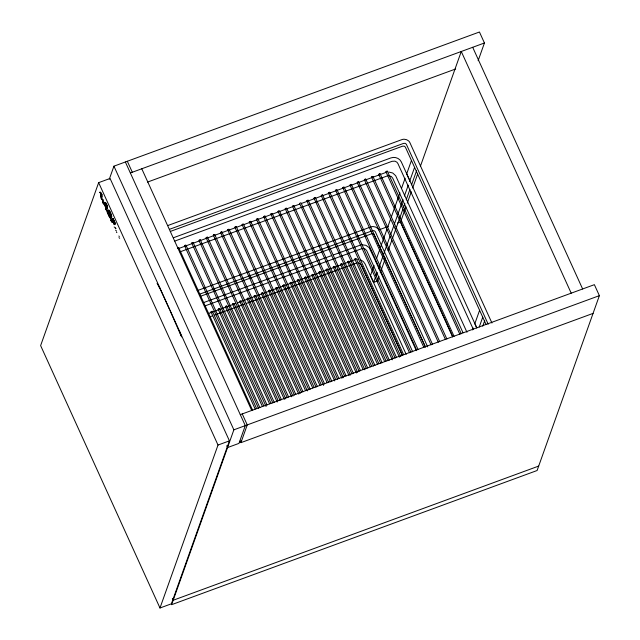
<?xml version="1.0" encoding="UTF-8"?>
<svg xmlns="http://www.w3.org/2000/svg" width="640" height="640" viewBox="0 0 640 640"><rect width="100%" height="100%" fill="white"/><g stroke="black" fill="none" stroke-linecap="round" stroke-linejoin="round"><path stroke-width="0.96" d="M114.16 226.96L114.472 227.28M178.224 248.184L178.712 247.704L177.544 248.088M258.48 408.24L184.536 245.688L185.232 245.176L185.928 245.112L259.872 407.664M266.088 406.512L191.728 243.048L192.24 242.624L193.12 242.472L267.064 405.024M193.096 242.544L192.616 242.904M272.864 402.96L198.928 240.408L199.616 239.896L200.312 239.832L274.256 402.384M200.312 239.832L199.624 240.344M280.056 400.32L206.12 237.768L206.808 237.256L207.504 237.192L281.448 399.744M207.504 237.192L206.144 237.816M287.248 397.68L213.312 235.128L214 234.616L214.696 234.552L288.64 397.104M214.68 234.624L213.312 235.128M294.44 395.04L220.504 232.488L221.192 231.976L221.888 231.912L295.832 394.464M221.888 231.912L220.528 232.536M301.632 392.4L227.696 229.848L228.384 229.336L229.088 229.272L303.024 391.824M229.064 229.344L227.696 229.848M308.832 389.76L234.888 227.208L235.576 226.696L236.28 226.632L310.216 389.184M236.28 226.632L234.888 227.208M255.184 409.064L210.984 311.896L211.672 311.384L212.376 311.32L256.576 408.488M212.376 311.32L211.008 311.944M316.024 387.12L242.08 224.568L242.768 224.056L243.472 223.992L317.408 386.544M262.376 406.424L218.176 309.256L218.864 308.744L219.568 308.68L263.768 405.848M219.568 308.68L218.2 309.304M323.624 385.384L249.272 221.928L249.784 221.496L250.664 221.352L324.6 383.904M250.664 221.352L250.152 221.784M269.568 403.784L225.368 306.616L226.056 306.104L226.76 306.04L270.96 403.208M226.76 306.04L225.368 306.616M330.408 381.84L256.464 219.288L257.152 218.776L257.856 218.712L331.792 381.264M257.856 218.712L257.168 219.224M277.176 402.048L232.56 303.976L233.072 303.544L233.952 303.4L278.152 400.568M337.6 379.2L263.656 216.648L264.344 216.136L265.048 216.072L338.992 378.624M265.024 216.136L264.176 216.648M284.368 399.408L239.752 301.336L240.44 300.824L241.144 300.76L285.752 398.832M344.792 376.56L270.848 214.008L271.536 213.496L272.24 213.432L346.184 375.984M272.24 213.432L270.848 214.008M291.56 396.768L246.944 298.696L247.632 298.184L248.336 298.12L292.952 396.192M248.336 298.12L247.824 298.552M351.984 373.92L278.04 211.368L278.728 210.856L279.432 210.792L353.376 373.344M298.752 394.128L254.136 296.056L254.824 295.544L255.528 295.48L300.144 393.552M255.504 295.552L254.136 296.056M359.176 371.28L285.232 208.728L285.928 208.216L286.624 208.152L360.568 370.704M305.528 390.584L261.328 293.416L262.024 292.904L262.72 292.84L307.336 390.912M262.72 292.84L261.328 293.416M366.368 368.632L292.432 206.088L293.12 205.576L293.816 205.512L367.76 368.064M312.72 387.944L268.528 290.776L269.216 290.264L269.912 290.2L314.112 387.368M269.912 290.2L268.552 290.824M373.56 365.992L299.624 203.448L300.312 202.936L301.008 202.872L374.952 365.416M319.92 385.304L275.72 288.136L276.408 287.624L277.104 287.56L321.304 384.728M277.088 287.624L275.72 288.136M380.752 363.352L306.816 200.808L307.504 200.296L308.2 200.232L382.144 362.776M308.2 200.232L307.696 200.656M327.112 382.664L282.912 285.496L283.6 284.984L284.296 284.92L328.496 382.088M284.296 284.92L282.936 285.544M387.944 360.712L314.008 198.168L314.696 197.656L315.392 197.592L389.336 360.136M315.392 197.592L314.704 198.104M334.712 380.928L290.104 282.856L290.608 282.424L291.488 282.28L335.688 379.448M395.136 358.072L321.2 195.528L321.888 195.016L322.592 194.952L396.528 357.496M322.592 194.952L321.72 195.528M341.904 378.288L297.296 280.216L297.984 279.704L298.688 279.64L343.296 377.712M402.336 355.432L328.392 192.888L329.08 192.376L329.784 192.312L403.72 354.856M329.784 192.312L328.416 192.936M349.096 375.648L304.488 277.576L305.176 277.064L305.88 277L350.488 375.072M305.88 277L305.368 277.432M409.528 352.792L335.584 190.248L336.272 189.736L336.976 189.672L410.912 352.216M356.296 373.008L311.68 274.936L312.368 274.424L313.072 274.36L357.68 372.432M313.072 274.36L312.384 274.872M416.72 350.152L342.776 187.608L343.464 187.096L344.168 187.032L418.104 349.576M363.072 369.456L318.872 272.296L319.56 271.784L320.264 271.72L364.872 369.792M320.264 271.72L318.896 272.344M423.912 347.512L349.968 184.96L350.656 184.448L351.36 184.392L425.296 346.936M370.264 366.816L326.064 269.656L326.752 269.144L327.456 269.08L371.656 366.24M327.456 269.08L326.088 269.704M431.104 344.872L357.16 182.32L357.848 181.808L358.552 181.744L432.496 344.296M358.552 181.744L358.04 182.176M377.456 364.176L333.256 267.016L333.944 266.504L334.648 266.44L378.848 363.6M334.648 266.44L333.256 267.016M438.296 342.232L364.352 179.68L365.04 179.168L365.744 179.104L439.688 341.656M365.744 179.104L365.232 179.536M384.648 361.536L340.448 264.376L341.136 263.864L341.84 263.8L386.04 360.96M341.84 263.8L340.544 264.448M445.488 339.592L371.544 177.04L372.232 176.528L372.936 176.464L446.88 339.016M372.912 176.536L371.544 177.04M392.256 359.808L347.64 261.736L348.152 261.304L349.032 261.16L393.232 358.32M452.68 336.952L378.736 174.4L379.432 173.888L380.128 173.824L454.072 336.376M380.128 173.824L378.736 174.4M399.448 357.168L354.832 259.088L355.528 258.576L356.224 258.52L400.84 356.592M459.872 334.312L385.936 171.76L386.624 171.248L387.32 171.184L461.264 333.736M387.32 171.184L385.936 171.76M98.648 182.648L40.624 345.6L159.984 608L171.408 603.808L229.432 440.856L110.072 178.456L98.648 182.648L218.008 445.048L159.984 608M109.28 179.248L113.936 166.176L479.448 32L484.44 42.984L478.128 60.728M113.936 166.176L233.864 429.824L171.6 604.688L537.112 470.512L599.376 295.656L594.376 284.664L240.296 414.648M593.056 313.392L240.928 442.656L247.248 424.912L242.248 413.928M374.056 265.496L370.504 275.48L373.64 282.376L377.312 281.032M376.536 258.528L379.72 249.6M380.352 247.808L386.984 229.184M387.648 227.32L390.632 218.944M391.296 217.08L399.92 192.864M401.48 188.48L405.12 178.248M406.448 174.528L411.448 160.48M373.64 282.376L375.256 277.84M375.904 276.024L377.192 272.392M378.488 268.76L383.176 255.6M383.488 254.704L390.12 236.08M390.784 234.216L393.768 225.84M394.432 223.976L403.056 199.76M404.384 196.032L408.256 185.144M409.584 181.424L414.584 167.376M377.64 280.104L378.952 276.416M380.264 272.728L385.52 257.968M388.16 250.568L391.832 240.232M392.504 238.352L402.872 209.24M403.544 207.36L404.88 203.6M406.216 199.848L409.896 189.512M411.568 184.816L416.584 170.728M400.92 220.976L405.952 206.856M407.288 203.088L411.312 191.784M412.656 188.024L417.688 173.896M420.368 166.368L461.272 51.488L571.208 293.176M472.616 329.936L473.272 328.072M479.6 310.304L474.832 323.696L476.792 328.008M479.24 327.024L482.744 317.2M482.736 326.184L484.736 320.552M242.96 224.424L242.104 224.616M348.52 261.584L347.64 261.736M185.24 245.624L184.536 245.688M249.976 221.864L249.272 221.928M278.744 211.304L278.04 211.368M307.512 200.744L306.816 200.808M336.288 190.184L335.584 190.248M365.056 179.616L364.376 179.728M233.264 303.912L232.584 304.024M290.8 282.792L290.128 282.904M297.992 280.152L297.296 280.216M355.536 259.032L354.832 259.088M130.352 172.968L484.44 42.984M147.536 182.08L455.648 68.976M167.744 225.568L401.824 139.64A6.632 6.152 19.6 0 1 404.2 139.232L406.576 139.68L408.592 140.912A5.68 5.272 19.6 0 1 409.936 142.752L491.944 323.032M169.472 229.328L403.432 143.44L405.152 143.312L406.328 144.232L488.2 324.224M170.328 231.44L402.432 146.232L404.16 146.104L405.328 147.024L486.008 324.376M173.552 237.704L390.92 157.912C394.728 156.488 399.56 158.12 401.304 161.888L409.128 179.096M174.864 241.048L392.064 161.312L394.944 161.152L396.92 162.2L397.904 163.552L473.176 329.04M178.656 248.528L299.52 204.16M301.392 203.472L385.72 172.52M179.96 251.872L388.032 175.648M197.12 290.696L370.728 226.968A6.632 6.152 19.6 0 1 373.104 226.56L375.48 227.008L377.496 228.24A5.68 5.272 19.6 0 1 378.84 230.08M199.76 294.12L371.392 231.112M379.704 229.584L388.144 226.488M397.512 223.048L401.264 221.672M200.64 296.224L372.768 233.376M203.352 302.68L331.72 255.56M333.592 254.872L360.76 244.96M204.624 306.04L268.288 282.664M270.16 281.984L362.712 248.336M208.456 313.504L235.632 303.528M237.504 302.84L354.624 259.848M209.72 316.864L212.528 315.832M214.4 315.144L244.36 304.152M246.232 303.464L337.976 269.784M339.848 269.096L356.936 262.976M233.864 429.824L599.376 295.656M218.008 445.048L229.432 440.856M239.512 441.848L241.472 441.136M538.688 466.08L173.184 600.256L172.352 598.432M372.336 230.768L374.056 230.64L375.232 231.568L427.688 346.896M343.296 187.608L342.776 187.608M314.528 198.168L314.032 198.216M285.76 208.728L285.232 208.728M256.984 219.288L256.488 219.336M192.256 243.056L191.728 243.048M305.008 277.576L304.512 277.624M240.272 301.344L239.752 301.336M361.792 244.784L365.896 245.312L369.184 247.624L375.56 260.992M388.728 172.008L392.736 173.016L395.664 175.696L404.616 195.376M388.608 175.616L391.288 176.464L392.704 178.16L463.016 332.736M357.632 259.336L358.68 259.408M363.288 248.376L365.392 249.184L366.808 250.88L412.712 351.808M358.088 262.984L360.192 263.792L361.6 265.488L402.136 354.6M360.696 259.92L363.296 261.512L365.008 263.832L406.2 354.4M373.552 233.616L425.464 346.976M101.384 193.816L101.952 194.368M110.736 220.064L112.456 221.776M100.312 192.16L101.2 193.04M100.008 192.144L101.656 193.784M99.848 192.272L100.456 192.88M101.736 194.456L102.192 194.904M100.696 194L101.648 194.944M100.576 194.168L101.888 195.472M100.512 194.4L101.2 195.08M101.68 195.56L102.08 195.96M100.488 194.664L101.08 195.256M100.496 194.968L101.024 195.488M101.904 196.368L102.312 196.776M100.544 195.304L101 195.76M100.624 195.68L101.04 196.088M100.744 196.08L101.152 196.496M101.104 197.032L102.08 198M101.392 197.6L102.08 198.296M100.808 197.616L101.272 198.072M102.776 199.576L103.232 200.024M101.056 198.152L101.68 198.776M102.528 199.616L103.128 200.216M105.76 202.832L106.168 203.24M101.368 198.752L102.968 200.352M105.296 202.664L106.408 203.776M101.864 199.536L102.664 200.336M104.84 202.504L106.648 204.312M104.376 202.336L106.896 204.84M103.92 202.168L107.136 205.376M103.456 202L107.328 205.856M103 201.832L105.904 204.728M106.248 205.072L107.296 206.12M102.536 201.664L105.496 204.616M106.2 205.32L107.256 206.376M102.464 201.888L105.088 204.504M106.152 205.568L107.224 206.632M102.712 202.424L104.976 204.68M106.112 205.816L107.184 206.888M102.952 202.96L105.216 205.216M106.064 206.056L107.152 207.144M103.192 203.488L103.872 204.16M104.4 204.688L105.464 205.752M106.016 206.304L107.12 207.4M104.64 205.224L105.704 206.288M105.976 206.552L107.08 207.656M104.888 205.76L107.048 207.912M105.128 206.296L107.008 208.168M108.848 210.008L109.568 210.72M105.368 206.824L106.976 208.424M108.696 210.144L109.808 211.248M105.616 207.36L106.936 208.68M108.544 210.28L110.048 211.784M105.736 207.776L106.904 208.936M108.384 210.416L110.296 212.32M105.688 208.024L106.872 209.192M108.232 210.552L110.536 212.856M105.648 208.272L106.832 209.456M108.08 210.696L110.768 213.376M105.6 208.52L106.8 209.712M107.92 210.832L109.592 212.488M110.056 212.96L111 213.896M105.624 208.832L106.76 209.968M107.768 210.968L109.44 212.632M110.288 213.48L111.208 214.392M105.864 209.368L106.728 210.224M107.616 211.104L109.288 212.776M110.472 213.952L111.384 214.864M106.112 209.896L106.696 210.48M107.456 211.24L109.496 213.272M110.576 214.344L111.512 215.288M107.304 211.376L109.752 213.824M110.6 214.664L111.624 215.68M107.144 211.52L108.816 213.184M109.048 213.416L110.08 214.44M110.504 214.864L111.688 216.048M106.992 211.656L108.664 213.32M109.296 213.944L111.72 216.368M107.08 212.032L108.512 213.456M109.52 214.464L111.72 216.656M109.696 214.936L111.672 216.904M107.568 213.104L108.6 214.128M109.8 215.328L111.536 217.056M112.752 218.272L113.208 218.728M107.808 213.64L108.848 214.664M109.824 215.64L110.6 216.416M112.6 218.408L113.448 219.256M108.056 214.168L109.128 215.248M109.744 215.856L110.704 216.808M112.448 218.544L113.696 219.792M108.296 214.704L110.792 217.192M112.288 218.688L113.936 220.328M108.536 215.24L110.832 217.528M112.136 218.824L114.184 220.864M108.8 215.784L110.832 217.816M111.976 218.96L114.424 221.392M109.064 216.344L110.8 218.072M111.824 219.096L114.664 221.928M109.36 216.936L110.688 218.256M111.672 219.232L113.384 220.944M113.864 221.416L114.912 222.464M109.832 217.696L110.392 218.256M111.512 219.368L113.232 221.088M114.104 221.952L115.152 223M111.36 219.512L113.128 221.272M114.344 222.488L115.392 223.528M111.208 219.648L113.368 221.808M114.592 223.024L115.536 223.96M111.048 219.784L113.616 222.336M114.832 223.552L115.376 224.096M110.896 219.92L112.616 221.632M112.8 221.824L113.856 222.872M113.04 222.352L114.096 223.408M110.968 220.576L112.304 221.912M113.288 222.888L114.344 223.944M111.208 221.112L112.152 222.048M113.528 223.424L114.584 224.472M111.456 221.648L112 222.192M113.776 223.96L114.504 224.68M115.296 227.808L116 228.512M115.096 227.904L115.528 228.336M115.568 230.12L116.512 231.064M118.848 236.016L119.344 236.52M118.976 237.608L119.688 238.312M100.896 196.528L101.392 197.032M116.392 232.112L116.88 232.608M99.752 192.464L100.192 192.92M158.448 285.536L160.288 288.856M157.088 283.36L160.256 289.08L169.696 309.816M472.696 47.296L582.632 288.976M409.952 180.912L476.696 327.64M406.68 173.872L409.816 180.768M404.752 195.52L466.968 332.28M400.584 221.92L452.664 336.4M375.584 261.2L416.352 350.664M178.736 247.752L252.68 410.304M141.776 168.776L251.712 410.456M127.32 161.264L132.312 172.248M125.36 161.984L245.288 425.632L238.976 443.376L227.552 447.568L226.72 445.744M240.16 440.96L240.928 442.656M170.104 310.72L181.16 335.984M179.216 330.464L181.624 336.888"/></g></svg>
